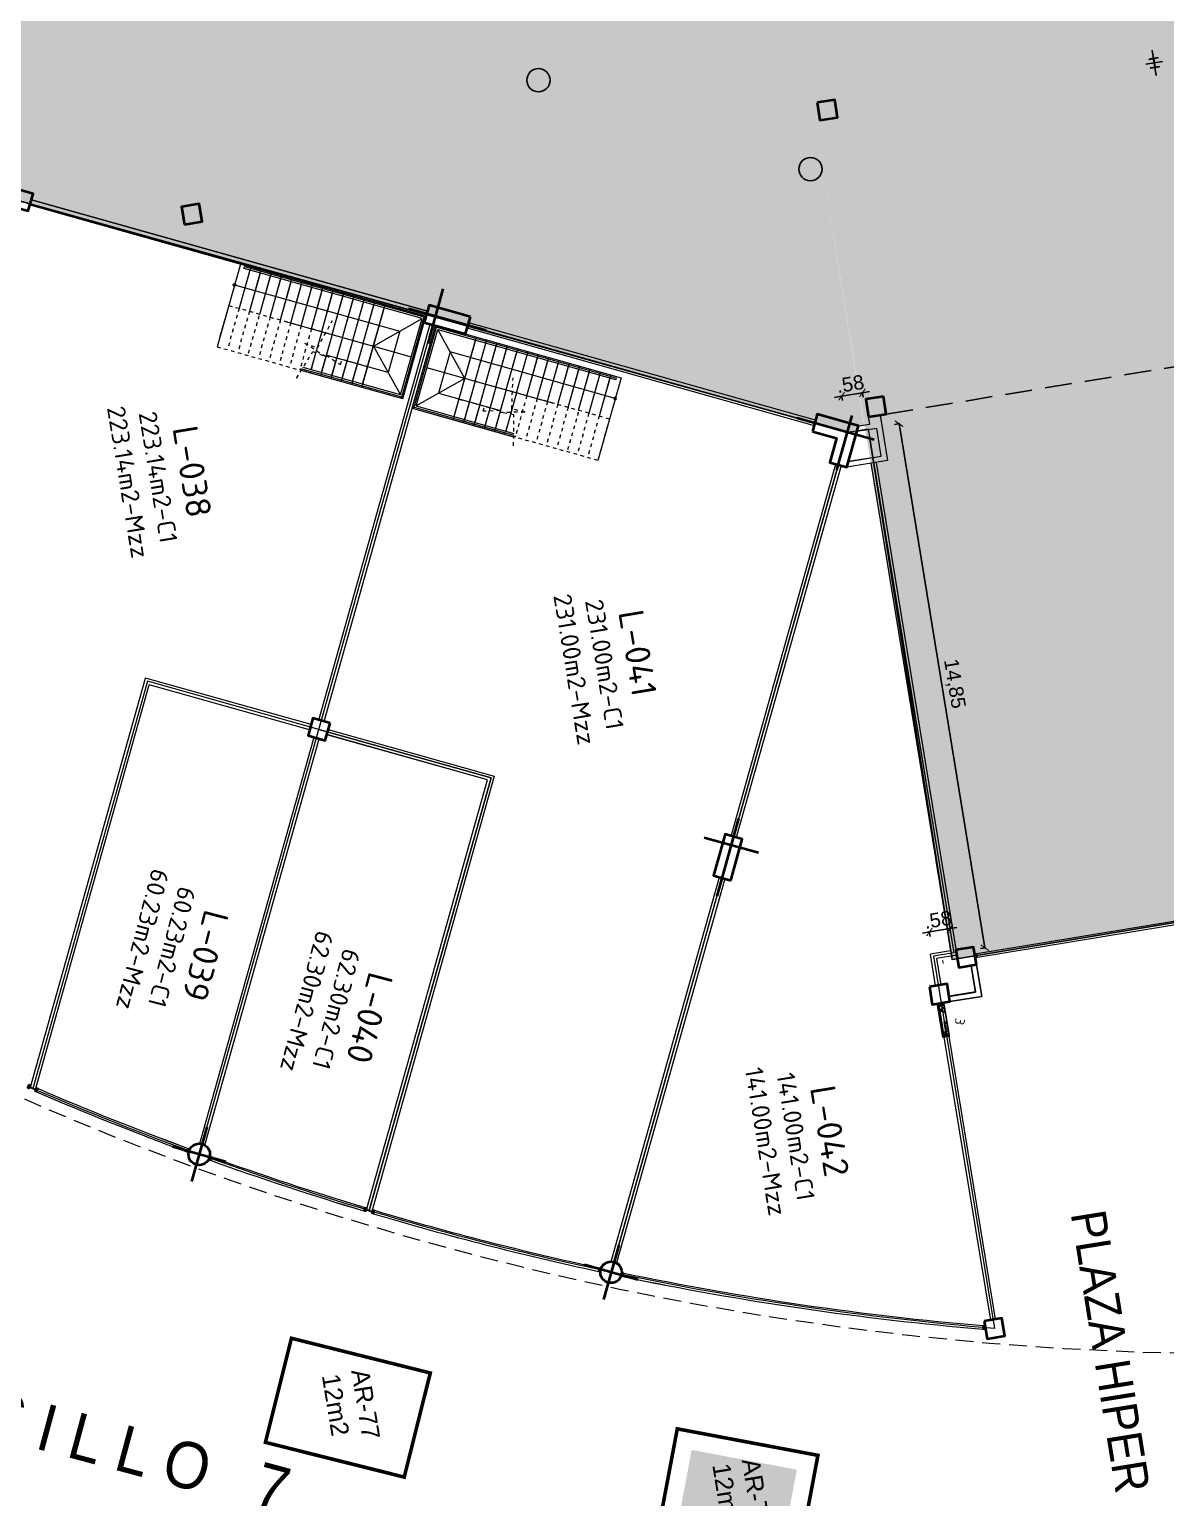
# Model space of a CAD drawing. Header units: metres. Extents: x 2 to 659295185, y -28 to 1124222152.
# Drawn here: x 655445.74 to 655477.5, y 1126640.2 to 1126681.24 of the extents above; entities that cross this region are included whole.
import ezdxf
from ezdxf.enums import TextEntityAlignment as Align

# ---------------------------------------------------------------- set-up
doc = ezdxf.new("R2010")
doc.units = ezdxf.units.M
doc.header["$MEASUREMENT"] = 0
for name, pattern in [('CCSM_C1_CUERPO CK$0$HIDDEN', [0.375, 0.25, -0.125]), ('CCSM_C1_CUERPO HP$0$CONTINUA', [0]), ('CONTINUA', [0]), ('DASHDOT', [1, 0.5, -0.25, 0, -0.25]), ('DASHED', [0.75, 0.5, -0.25]), ('HIDDEN', [0.375, 0.25, -0.125])]:
    doc.linetypes.add(name, pattern=pattern)
doc.layers.get('0').update_dxf_attribs({"linetype": 'CONTINUOUS'})
for name, color, linetype in [('A-PARED', 2, 'CONTINUA'), ('A-PROYECCIONES', 5, 'DASHED'), ('CCSM_C1_CUERPO HP$0$A-EQUIPOS', 8, 'CONTINUOUS'), ('CCSM_C1_CUERPO HP$0$A-FRENTE DE LOCAL', 4, 'CONTINUOUS'), ('CCSM_C1_CUERPO HP$0$A-LOCAL ID', 7, 'CONTINUOUS'), ('CCSM_C1_CUERPO HP$0$A-MARCOS LOCALES', 4, 'CONTINUOUS'), ('CCSM_C1_CUERPO HP$0$A-PARED', 2, 'CCSM_C1_CUERPO HP$0$CONTINUA'), ('CCSM_C1_CUERPO HP$0$ID_AREA EXACTA', 7, 'CONTINUOUS'), ('CCSM_C1_CUERPO HP$0$ID_Nº LOCAL', 7, 'CONTINUOUS'), ('CCSM_C1_CUERPO HP$0$ID_RUBRO', 7, 'CONTINUOUS'), ('CCSM_C1_CUERPO HP$0$ID_USO', 7, 'CONTINUOUS'), ('CCSM_XREF KIOSKOSE$0$Kiosco General', 154, 'CONTINUOUS'), ('CONTRATO NUEVO 15M 0.65M OCT', 50, 'CONTINUOUS'), ('MESAS DE FERIA', 7, 'CONTINUOUS')]:
    doc.layers.add(name, color=color, linetype=linetype)
for name, color, linetype, lineweight in [('CCSM_C1_CUERPO A$0$A-FRENTE DE LOCAL', 130, 'CONTINUOUS', 0), ('CCSM_C1_CUERPO A$0$A-PARED', 2, 'CONTINUOUS', 0), ('CCSM_C1_CUERPO A$0$SG-MarcoVentanas', 251, 'CONTINUOUS', 9), ('CCSM_C1_CUERPO A$0$SG-ParedesExternas', 7, 'CONTINUOUS', 20), ('CCSM_C1_CUERPO HP$0$ENUMERACIÓN DE CAJETIN DE EXTINSIÓN', 8, 'CONTINUOUS', 0), ('CCSM_XREF ESTRUCTURA15$0$E-CA-COLUMNA', 2, 'CONTINUOUS', 35), ('CCSM_XREF ESTRUCTURA15$0$E-CH-COLUMNA', 2, 'CONTINUOUS', 35), ('LOCALES ASIGNADOS', 41, 'DASHDOT', 0), ('NOMBRES LOCATARIOS', 7, 'CONTINUA', 0), ('XREF ESCALERAS', 252, 'CONTINUOUS', 0)]:
    doc.layers.add(name, color=color, linetype=linetype, lineweight=lineweight)
doc.layers.add('CCSM_C1_CUERPO HP$0$A-AREAS COMERCIALES', color=151, linetype='CONTINUOUS', plot=False)
doc.styles.add('ARIAL', font='txt')
doc.styles.add('CCSM_C1_CUERPO HP$0$ROMANS', font='romans__.ttf')
doc.styles.add('CCSM_C1_CUERPO HP$0$sigo', font='arial.ttf', dxfattribs={"width": 0.9})
doc.styles.add('CCSM_XREF KIOSKOSE$0$Standard', font='txt')
doc.styles.get("Standard").update_dxf_attribs({"font": 'tahoma.ttf'})
doc.dimstyles.new('ISO-25', dxfattribs={"dimtxt": 2.5, "dimasz": 2.5, "dimexe": 1.25, "dimexo": 0.625, "dimtad": 1, "dimtxsty": 'Standard', "dimcen": 2.5, "dimadec": 0, "dimazin": 0, "dimtfac": 1, "dimtmove": 0, "dimatfit": 3, "dimfxl": 1, "dimarcsym": 0})

# ---------------------------------------------------------------- blocks, each defined once
blk = doc.blocks.new('CCSM_C1_CUERPO HP$0$IDENT LOCAL')
at = {"layer": 'CCSM_C1_CUERPO HP$0$ID_AREA EXACTA', "style": 'CCSM_C1_CUERPO HP$0$ROMANS'}
blk.add_attdef('AREA-EXACTA', text='', height=0.5, dxfattribs=at).set_placement((0, 1.245), align=Align.BOTTOM_CENTER)
at = {"layer": 'CCSM_C1_CUERPO HP$0$ID_Nº LOCAL', "style": 'CCSM_C1_CUERPO HP$0$ROMANS'}
blk.add_attdef('NºLOCAL', text='', height=0.7, dxfattribs=at).set_placement((0, 2.05), align=Align.BOTTOM_CENTER)
at = {"layer": 'CCSM_C1_CUERPO HP$0$ID_RUBRO', "style": 'CCSM_C1_CUERPO HP$0$ROMANS'}
blk.add_attdef('RUBRO', text='', height=0.35, dxfattribs=at).set_placement((0, 0.395), align=Align.BOTTOM_CENTER)
at = {"layer": 'CCSM_C1_CUERPO HP$0$ID_USO', "style": 'CCSM_C1_CUERPO HP$0$ROMANS'}
blk.add_attdef('USO', text='', height=0.35, dxfattribs=at).set_placement((0, -0.455), align=Align.BOTTOM_CENTER)
blk = doc.blocks.new('CCSM_C1_CUERPO HP$0$MARCO LOCAL-COLUMNA')
at = {"layer": 'CCSM_C1_CUERPO HP$0$A-MARCOS LOCALES'}
for points in [[(655585.123, 1126575.588), (655585.173, 1126575.588), (655585.173, 1126575.488), (655585.123, 1126575.488)], [(655585.128, 1126575.583), (655585.168, 1126575.583), (655585.168, 1126575.493), (655585.128, 1126575.493)]]:
    blk.add_lwpolyline(points, close=True, dxfattribs=at)
blk = doc.blocks.new('CCSM_C1_CUERPO HP$0$MARCO LOCAL-PARED')
for points in [[(655585.328, 1126575.539), (655585.378, 1126575.539), (655585.378, 1126575.439), (655585.328, 1126575.439)], [(655585.333, 1126575.534), (655585.373, 1126575.534), (655585.373, 1126575.444), (655585.333, 1126575.444)], [(655585.393, 1126575.539), (655585.393, 1126575.534), (655585.383, 1126575.534), (655585.383, 1126575.489), (655585.553, 1126575.489), (655585.553, 1126575.534), (655585.543, 1126575.534), (655585.543, 1126575.539), (655585.558, 1126575.539), (655585.558, 1126575.484), (655585.378, 1126575.484), (655585.378, 1126575.539)], [(655585.608, 1126575.539), (655585.558, 1126575.539), (655585.558, 1126575.439), (655585.608, 1126575.439)], [(655585.603, 1126575.534), (655585.563, 1126575.534), (655585.563, 1126575.444), (655585.603, 1126575.444)]]:
    blk.add_lwpolyline(points, close=True)
blk = doc.blocks.new('CCSM_C1_CUERPO HP$0$CAJA DE MANGUERA')
for points in [[(0.444, 0.073), (0.473, -0.106), (0.44, -0.111), (0.417, 0.034), (-0.406, -0.1), (-0.382, -0.246), (-0.415, -0.251), (-0.444, -0.073)], [(0.417, 0.034), (0.44, -0.111), (-0.382, -0.246), (-0.406, -0.1)], [(0.299, 0.008), (0.393, -0.108), (0.246, -0.132)], [(-0.378, -0.123), (-0.288, -0.201), (-0.303, -0.111), (-0.363, -0.214)]]:
    blk.add_lwpolyline(points, close=True)
for points in [[(-0.295, -0.156), (-0.019, -0.111), (-0.012, -0.152)], [(-0.248, -0.149), (-0.241, -0.193)], [(-0.196, -0.14), (-0.189, -0.185)], [(-0.151, -0.133), (-0.144, -0.177)], [(-0.107, -0.125), (-0.1, -0.17)], [(-0.062, -0.118), (-0.055, -0.163)]]:
    blk.add_lwpolyline(points)
blk = doc.blocks.new('CCSM_XREF ESTRUCTURA15$0$CCSM_COLUMNA REC')
at = {"layer": 'CCSM_XREF ESTRUCTURA15$0$E-CA-COLUMNA'}
blk.add_lwpolyline([(-0.25, -0.25), (0.25, -0.25), (0.25, 0.25), (-0.25, 0.25)], close=True, dxfattribs=at)
blk = doc.blocks.new('CCSM_XREF ESTRUCTURA15$0$CCSM_COLUM REDONDA')
at = {"color": 5}
for p, q in [((0, 0.774), (0, -0.774)), ((-0.789, 0), (0.789, 0))]:
    blk.add_line(p, q, dxfattribs=at)
blk.add_circle((0, 0), 0.3)
blk = doc.blocks.new('CCSM_C1_CUERPO A$0$MARCO LOCAL-COLUMNA')
for points in [[(655585.123, 1126575.588), (655585.173, 1126575.588), (655585.173, 1126575.488), (655585.123, 1126575.488)], [(655585.128, 1126575.583), (655585.168, 1126575.583), (655585.168, 1126575.493), (655585.128, 1126575.493)]]:
    blk.add_lwpolyline(points, close=True)
blk = doc.blocks.new('CCSM_XREF ESTRUCTURA15$0$COLUM L 120x120')
at = {"color": 5}
for p, q in [((0, 1.095), (0, -0.482)), ((1.474, 0), (-0.774, 0))]:
    blk.add_line(p, q, dxfattribs=at)
blk.add_lwpolyline([(0.95, 0.25), (0.25, 0.25), (0.25, 0.95), (-0.25, 0.95), (-0.25, -0.25), (0.95, -0.25)], close=True)
blk = doc.blocks.new('CCSM_XREF ESTRUCTURA15$0$COL REC 120X50')
at = {"color": 5}
for p, q in [((0, -0.789), (0, 0.789)), ((-1.474, 0), (0.774, 0))]:
    blk.add_line(p, q, dxfattribs=at)
blk.add_lwpolyline([(-0.95, -0.25), (0.25, -0.25), (0.25, 0.25), (-0.95, 0.25)], close=True)
blk = doc.blocks.new('stairs3')
for p, q in [((655563.519, 1126395.991), (655562.335, 1126395.797)), ((655563.519, 1126395.991), (655562.335, 1126395.797)), ((655563.103, 1126391.667), (655565.383, 1126392.04))]:
    blk.add_line(p, q)
at = {"layer": 'XREF ESCALERAS', "linetype": 'HIDDEN', "ltscale": 0.02}
for p, q in [((655563.519, 1126395.991), (655562.335, 1126395.797)), ((655562.335, 1126395.797), (655562.73, 1126393.384)), ((655563.568, 1126395.695), (655562.383, 1126395.501)), ((655563.616, 1126395.399), (655562.432, 1126395.205)), ((655563.616, 1126395.103), (655562.432, 1126394.909)), ((655563.713, 1126394.807), (655562.529, 1126394.613)), ((655563.762, 1126394.511), (655562.577, 1126394.317)), ((655563.81, 1126394.215), (655562.626, 1126394.02)), ((655563.859, 1126393.919), (655562.674, 1126393.724))]:
    blk.add_line(p, q, dxfattribs=at)
at = {"layer": 'XREF ESCALERAS'}
for p, q in [((655564.703, 1126396.185), (655563.519, 1126395.991)), ((655564.703, 1126396.185), (655563.519, 1126395.991)), ((655564.111, 1126396.088), (655564.887, 1126391.356)), ((655565.472, 1126390.94), (655564.637, 1126396.034)), ((655565.529, 1126390.899), (655564.686, 1126396.041)), ((655565.575, 1126390.866), (655564.703, 1126396.185)), ((655565.575, 1126390.866), (655564.703, 1126396.185)), ((655564.752, 1126395.889), (655563.568, 1126395.695)), ((655564.663, 1126395.874), (655563.568, 1126395.695)), ((655564.8, 1126395.593), (655563.616, 1126395.399)), ((655564.711, 1126395.578), (655563.616, 1126395.399)), ((655564.752, 1126395.889), (655564.712, 1126395.882)), ((655564.8, 1126395.593), (655564.761, 1126395.586)), ((655563.665, 1126395.103), (655564.849, 1126395.297)), ((655563.665, 1126395.103), (655564.76, 1126395.282)), ((655564.809, 1126395.29), (655564.849, 1126395.297)), ((655563.713, 1126394.807), (655564.897, 1126395.001)), ((655563.713, 1126394.807), (655564.808, 1126394.986)), ((655564.858, 1126394.994), (655564.897, 1126395.001)), ((655563.762, 1126394.511), (655564.946, 1126394.705)), ((655563.762, 1126394.511), (655564.857, 1126394.69)), ((655563.785, 1126394.367), (655564.198, 1126391.846)), ((655563.81, 1126394.215), (655564.994, 1126394.409)), ((655563.81, 1126394.215), (655564.906, 1126394.394)), ((655564.906, 1126394.698), (655564.946, 1126394.705)), ((655564.955, 1126394.402), (655564.994, 1126394.409)), ((655563.859, 1126393.919), (655565.043, 1126394.113)), ((655563.859, 1126393.919), (655564.954, 1126394.098)), ((655565.003, 1126394.106), (655565.043, 1126394.113)), ((655563.907, 1126393.622), (655565.091, 1126393.817)), ((655563.907, 1126393.622), (655565.003, 1126393.802)), ((655563.956, 1126393.326), (655565.14, 1126393.521)), ((655563.956, 1126393.326), (655565.051, 1126393.506)), ((655565.052, 1126393.81), (655565.091, 1126393.817)), ((655565.1, 1126393.514), (655565.14, 1126393.521)), ((655562.762, 1126393.435), (655562.723, 1126393.428)), ((655563.207, 1126390.478), (655562.73, 1126393.384)), ((655563.24, 1126390.524), (655562.772, 1126393.38)), ((655562.811, 1126393.139), (655562.772, 1126393.132)), ((655563.281, 1126390.581), (655562.823, 1126393.374)), ((655563.956, 1126393.326), (655562.86, 1126393.147)), ((655564.004, 1126393.03), (655565.188, 1126393.224)), ((655564.004, 1126393.03), (655565.1, 1126393.21)), ((655565.149, 1126393.218), (655565.188, 1126393.224)), ((655563.207, 1126390.478), (655562.787, 1126393.04)), ((655564.004, 1126393.03), (655562.82, 1126392.836)), ((655562.86, 1126392.843), (655562.82, 1126392.836)), ((655564.053, 1126392.734), (655562.869, 1126392.54)), ((655564.004, 1126393.03), (655562.909, 1126392.851)), ((655564.053, 1126392.734), (655562.957, 1126392.555)), ((655563.703, 1126391.159), (655563.412, 1126392.933)), ((655564.026, 1126392.897), (655564.198, 1126391.846)), ((655564.053, 1126392.734), (655565.237, 1126392.928)), ((655564.053, 1126392.734), (655565.148, 1126392.914)), ((655565.198, 1126392.922), (655565.237, 1126392.928)), ((655562.908, 1126392.547), (655562.869, 1126392.54)), ((655564.101, 1126392.438), (655562.917, 1126392.244)), ((655564.101, 1126392.438), (655563.006, 1126392.259)), ((655564.101, 1126392.438), (655565.286, 1126392.632)), ((655564.101, 1126392.438), (655565.197, 1126392.618)), ((655564.15, 1126392.142), (655565.334, 1126392.336)), ((655564.15, 1126392.142), (655565.245, 1126392.322)), ((655565.246, 1126392.626), (655565.286, 1126392.632)), ((655565.295, 1126392.33), (655565.334, 1126392.336)), ((655562.957, 1126392.251), (655562.917, 1126392.244)), ((655564.15, 1126392.142), (655562.966, 1126391.948)), ((655563.005, 1126391.955), (655562.966, 1126391.948)), ((655563.014, 1126391.652), (655565.383, 1126392.04)), ((655564.15, 1126392.142), (655563.054, 1126391.963)), ((655563.103, 1126391.667), (655565.294, 1126392.026)), ((655565.343, 1126392.034), (655565.383, 1126392.04)), ((655563.014, 1126391.652), (655563.054, 1126391.659)), ((655564.198, 1126391.846), (655563.282, 1126390.581)), ((655564.198, 1126391.846), (655565.471, 1126390.94)), ((655564.198, 1126391.846), (655564.376, 1126390.761)), ((655564.887, 1126391.356), (655563.703, 1126391.162)), ((655563.207, 1126390.478), (655565.575, 1126390.866)), ((655563.207, 1126390.478), (655565.575, 1126390.866)), ((655563.24, 1126390.524), (655565.529, 1126390.899)), ((655563.281, 1126390.581), (655565.472, 1126390.94)), ((655564.384, 1126390.711), (655564.391, 1126390.672)), ((655564.384, 1126390.711), (655564.391, 1126390.672)), ((655565.529, 1126390.899), (655565.575, 1126390.866)), ((655563.24, 1126390.524), (655563.207, 1126390.478))]:
    blk.add_line(p, q, dxfattribs=at)
at = {"layer": 'XREF ESCALERAS', "linetype": 'CCSM_C1_CUERPO CK$0$HIDDEN', "ltscale": 0.02}
for p, q in [((655563.519, 1126395.991), (655563.785, 1126394.367)), ((655563.519, 1126395.991), (655564.026, 1126392.897)), ((655563.907, 1126393.622), (655562.723, 1126393.428)), ((655562.787, 1126393.04), (655562.73, 1126393.384)), ((655563.956, 1126393.326), (655562.772, 1126393.132))]:
    blk.add_line(p, q, dxfattribs=at)
for points in [[(655562.479, 1126393.412), (655563.342, 1126393.318), (655563.365, 1126392.919), (655563.46, 1126393.624), (655563.491, 1126393.243), (655564.362, 1126393.185)], [(655563.606, 1126391.749), (655563.412, 1126392.933), (655563.342, 1126392.457), (655563.486, 1126392.485)]]:
    blk.add_lwpolyline(points, dxfattribs=at)
at = {"layer": 'XREF ESCALERAS'}
blk.add_circle((655564.111, 1126396.088), 0.0379, dxfattribs=at)
blk.add_arc((655564.662, 1126396.031), 0.0258, 22.8201, 174.2948, dxfattribs=at)
blk = doc.blocks.new('Columna')
at = {"layer": 'A-PARED', "color": 0, "linetype": 'DASHDOT', "ltscale": 1.5}
blk.add_line((492.48, -544.392), (492.48, -543.668), dxfattribs=at)
at = {"layer": 'A-PARED', "color": 0, "linetype": 'DASHDOT'}
blk.add_line((492.713, -544.03), (492.246, -544.03), dxfattribs=at)
at = {"layer": 'A-PARED', "color": 6, "ltscale": 0.01}
blk.add_lwpolyline([(492.605, -544.16), (492.355, -544.16), (492.355, -544.15), (492.475, -544.15), (492.475, -543.91), (492.355, -543.91), (492.355, -543.9), (492.605, -543.9), (492.605, -543.91), (492.485, -543.91), (492.485, -544.15), (492.605, -544.15)], close=True, dxfattribs=at)
blk = doc.blocks.new('CONTRATO NUEVO 15M 0.65M OCT')
at = {"layer": 'CONTRATO NUEVO 15M 0.65M OCT'}
h = blk.add_hatch(color=256, dxfattribs=at)
edge = h.paths.add_edge_path()
edge.add_arc((-496.906, 57.641), 0.325, 0, 360)
blk.add_circle((-496.906, 57.641), 0.325, dxfattribs=at)
blk = doc.blocks.new('_ArchTick')
at = {"color": 0, "linetype": 'ByBlock', "const_width": 0.15}
blk.add_lwpolyline([(-0.5, -0.5), (0.5, 0.5)], dxfattribs=at)
blk = doc.blocks.new('*D2169')
at = {"layer": 'MESAS DE FERIA', "color": 0, "lineweight": -2, "transparency": 16777216}
for p, q in [((655469.928, 1126670.199), (655470.072, 1126670.223)), ((655470.052, 1126670.219), (655472.454, 1126655.565)), ((655472.33, 1126655.545), (655472.474, 1126655.568))]:
    blk.add_line(p, q, dxfattribs=at)
at = {"layer": 'MESAS DE FERIA', "color": 0, "lineweight": -2, "transparency": 16777216, "xscale": 0.2, "yscale": 0.2, "zscale": 0.2}
for p, rotation in [((655470.052, 1126670.219), 99.30859275615718), ((655472.454, 1126655.565), 279.3085927561572)]:
    blk.add_blockref('_ArchTick', p, dxfattribs=dict(at, rotation=rotation))
at = {"layer": 'MESAS DE FERIA', "color": 0, "transparency": 16777216, "insert": (655471.582, 1126662.946), "char_height": 0.4, "attachment_point": 5, "rotation": 279.3086, "style": 'ARIAL'}
blk.add_mtext('14,85', dxfattribs=at)
blk = doc.blocks.new('*D2170')
at = {"layer": 'MESAS DE FERIA', "color": 0, "lineweight": -2, "transparency": 16777216}
for p, q in [((655470.903, 1126656.009), (655470.705, 1126655.976)), ((655470.923, 1126655.885), (655470.899, 1126656.029)), ((655471.473, 1126656.102), (655470.903, 1126656.009)), ((655471.493, 1126655.979), (655471.47, 1126656.122)), ((655471.473, 1126656.102), (655471.67, 1126656.135))]:
    blk.add_line(p, q, dxfattribs=at)
at = {"layer": 'MESAS DE FERIA', "color": 0, "lineweight": -2, "transparency": 16777216, "xscale": 0.2, "yscale": 0.2, "zscale": 0.2}
for p, rotation in [((655471.473, 1126656.102), 189.3085927627395), ((655470.903, 1126656.009), 9.308592762739478)]:
    blk.add_blockref('_ArchTick', p, dxfattribs=dict(at, rotation=rotation))
at = {"layer": 'MESAS DE FERIA', "color": 0, "transparency": 16777216, "insert": (655471.139, 1126656.352), "char_height": 0.4, "attachment_point": 5, "rotation": 9.3086, "style": 'ARIAL'}
blk.add_mtext('.58', dxfattribs=at)
blk = doc.blocks.new('*D2171')
at = {"layer": 'MESAS DE FERIA', "color": 0, "lineweight": -2, "transparency": 16777216}
for p, q in [((655468.448, 1126670.987), (655468.25, 1126670.954)), ((655468.468, 1126670.863), (655468.444, 1126671.007)), ((655469.028, 1126671.082), (655468.448, 1126670.987)), ((655469.048, 1126670.959), (655469.024, 1126671.102)), ((655469.028, 1126671.082), (655469.225, 1126671.114))]:
    blk.add_line(p, q, dxfattribs=at)
at = {"layer": 'MESAS DE FERIA', "color": 0, "lineweight": -2, "transparency": 16777216, "xscale": 0.2, "yscale": 0.2, "zscale": 0.2}
for p, rotation in [((655468.448, 1126670.987), 9.308592762739478), ((655469.028, 1126671.082), 189.3085927627395)]:
    blk.add_blockref('_ArchTick', p, dxfattribs=dict(at, rotation=rotation))
at = {"layer": 'MESAS DE FERIA', "color": 0, "transparency": 16777216, "insert": (655468.689, 1126671.33), "char_height": 0.4, "attachment_point": 5, "rotation": 9.3086, "style": 'ARIAL'}
blk.add_mtext('.58', dxfattribs=at)

msp = doc.modelspace()

# ---------------------------------------------------------------- hatches: boundary and pattern name
at = {"layer": 'LOCALES ASIGNADOS'}
for points in [[(655552.0475, 1126766.2036), (655481.9173, 1126797.9895), (655477.5131, 1126790.9099), (655473.5315, 1126784.2823), (655468.8767, 1126776.1437), (655463.5388, 1126766.3475), (655461.3917, 1126762.2727), (655460.3726, 1126760.2599), (655457.5102, 1126754.5906), (655453.7975, 1126746.8941), (655450.9417, 1126740.6836), (655446.1355, 1126729.7442), (655441.9098, 1126719.3699), (655440.9385, 1126716.7924), (655462.8638, 1126708.3455), (655463.9885, 1126701.2842), (655471.536, 1126655.2372), (655553.5835, 1126668.8883), (655553.0078, 1126672.4046), (655567.0451, 1126674.7032)], [(655440.9383, 1126716.7924), (655462.8637, 1126708.3455), (655469.0773, 1126670.1819), (655468.9206, 1126670.1562), (655468.8529, 1126669.9155), (655428.6842, 1126681.1389), (655430.5821, 1126687.3471), (655431.5351, 1126690.3594), (655433.6574, 1126696.8267), (655434.8321, 1126700.2751), (655436.4936, 1126705.0077), (655438.504, 1126710.5268), (655440.0586, 1126714.6521), (655440.89, 1126716.811)], [(655467.1968, 1126640.9771), (655464.2567, 1126641.5311), (655463.8878, 1126639.5736), (655466.828, 1126639.0196)]]:
    msp.add_hatch(color=256, dxfattribs=at).paths.add_polyline_path(points)

# ---------------------------------------------------------------- linework, layer by layer
for p, q in [((655471.2892, 1126655.1967), (655471.2622, 1126655.1923)), ((655471.2892, 1126655.1967), (655471.2622, 1126655.1923)), ((655471.2988, 1126655.1429), (655471.2734, 1126655.1388)), ((655471.2988, 1126655.1429), (655471.2734, 1126655.1388))]:
    msp.add_line(p, q)
msp.add_lwpolyline([(655471.6126, 1126655.25), (655553.5834, 1126668.8883), (655553.0076, 1126672.4046), (655567.045, 1126674.7031), (655552.0473, 1126766.2035), (655481.9172, 1126797.9895), (655477.5129, 1126790.9098), (655473.5313, 1126784.2823), (655468.8766, 1126776.1437), (655463.5386, 1126766.3474), (655461.3916, 1126762.2726), (655460.3725, 1126760.2599), (655457.5101, 1126754.5906), (655453.7973, 1126746.8941), (655450.9415, 1126740.6836), (655446.1353, 1126729.7441), (655441.9096, 1126719.3698), (655434.3244, 1126698.7954), (655428.6842, 1126681.1389), (655469.2363, 1126669.8084), (655471.5359, 1126655.2372), (655471.6126, 1126655.2498)])
at = {"layer": 'A-PARED', "lineweight": 5}
msp.add_line((655471.083, 1126658.0003), (655471.5197, 1126655.3359), dxfattribs=at)
at = {"layer": 'A-PROYECCIONES', "ltscale": 1.5}
msp.add_line((655469.6948, 1126670.4881), (655487.1371, 1126673.3471), dxfattribs=at)
at = {"layer": 'CCSM_C1_CUERPO A$0$A-FRENTE DE LOCAL', "lineweight": 5}
for p, q in [((655489.3406, 1126658.2036), (655472.1697, 1126655.3891)), ((655489.3568, 1126658.1049), (655472.1858, 1126655.2904))]:
    msp.add_line(p, q, dxfattribs=at)
at = {"layer": 'CCSM_C1_CUERPO A$0$A-PARED', "lineweight": 5}
for p, q in [((655469.2378, 1126669.2583), (655468.6404, 1126669.1604)), ((655471.2662, 1126656.8827), (655471.4954, 1126655.4839)), ((655471.2662, 1126656.8827), (655471.4954, 1126655.4839)), ((655471.4954, 1126655.4839), (655470.928, 1126655.3909)), ((655471.6677, 1126655.3601), (655471.5197, 1126655.3359))]:
    msp.add_line(p, q, dxfattribs=at)
for points in [[(655450.3801, 1126675.1907), (655450.3801, 1126675.1907), (655445.8012, 1126676.4789), (655445.7605, 1126676.3345), (655456.8303, 1126673.2201)], [(655456.8708, 1126673.3645), (655450.3801, 1126675.1907), (655450.3801, 1126675.1907)], [(655457.9855, 1126672.8951), (655467.6774, 1126670.1683), (655467.718, 1126670.3127), (655458.0259, 1126673.0396)], [(655468.5955, 1126669.001), (655468.6404, 1126669.1604), (655469.557, 1126669.3106), (655469.4297, 1126670.0876), (655468.8768, 1126669.997), (655468.9205, 1126670.1562), (655468.9205, 1126670.1562), (655469.2341, 1126670.2076), (655469.2014, 1126670.4072), (655469.5208, 1126670.4596), (655469.7293, 1126669.1869), (655468.5955, 1126669.001)], [(655469.2619, 1126669.1103), (655471.2394, 1126657.0459)], [(655469.41, 1126669.1345), (655471.6677, 1126655.3601), (655471.1003, 1126655.2671)]]:
    msp.add_lwpolyline(points, dxfattribs=at)
for points in [[(655472.0697, 1126655.0716), (655472.2177, 1126655.0958), (655472.3633, 1126654.2077), (655471.4751, 1126654.0621), (655471.4509, 1126654.2101), (655472.191, 1126654.3315), (655472.0697, 1126655.0716)], [(655472.0697, 1126655.0713), (655472.2178, 1126655.0956), (655472.3634, 1126654.2075), (655471.4752, 1126654.0619), (655471.4509, 1126654.2099), (655472.191, 1126654.3312), (655472.0697, 1126655.0714)]]:
    msp.add_lwpolyline(points, close=True, dxfattribs=at)
at = {"layer": 'CCSM_C1_CUERPO A$0$SG-MarcoVentanas', "lineweight": 5, "ltscale": 0.5}
for points in [[(655472.1855, 1126655.293), (655472.1693, 1126655.3917), (655472.2186, 1126655.3997), (655472.2348, 1126655.3011)], [(655472.1855, 1126655.293), (655472.1693, 1126655.3917), (655472.2186, 1126655.3997), (655472.2348, 1126655.3011)], [(655472.1937, 1126655.3045), (655472.1808, 1126655.3834), (655472.2104, 1126655.3883), (655472.2233, 1126655.3093)], [(655472.1937, 1126655.3045), (655472.1808, 1126655.3834), (655472.2104, 1126655.3883), (655472.2233, 1126655.3093)]]:
    msp.add_lwpolyline(points, close=True, dxfattribs=at)
at = {"layer": 'CCSM_C1_CUERPO A$0$SG-ParedesExternas', "lineweight": 5}
for points in [[(655472.0697, 1126655.0716), (655472.191, 1126654.3315), (655471.4509, 1126654.2101), (655471.4751, 1126654.0621), (655472.3633, 1126654.2077), (655472.2177, 1126655.0959)], [(655472.0697, 1126655.0714), (655472.191, 1126654.3312), (655471.4509, 1126654.2099), (655471.4752, 1126654.0619), (655472.3633, 1126654.2075), (655472.2177, 1126655.0957)]]:
    msp.add_lwpolyline(points, dxfattribs=at)
at = {"layer": 'CCSM_C1_CUERPO HP$0$A-AREAS COMERCIALES', "lineweight": 5}
msp.add_line((655450.6069, 1126650.1758), (655457.0914, 1126673.2237), dxfattribs=at)
for points in [[(655468.5101, 1126669.6206), (655468.5101, 1126669.6206), (655465.4809, 1126658.8559), (655465.4093, 1126658.6005), (655462.0043, 1126646.497, -0.0203889), (655455.2388, 1126648.2217), (655458.6478, 1126660.3211), (655453.8391, 1126661.6648), (655457.0917, 1126673.2247), (655468.6122, 1126669.9835), (655468.5101, 1126669.6206)], [(655450.4919, 1126649.7927), (655453.8391, 1126661.6648), (655449.0473, 1126663.0205), (655445.845, 1126651.6378, 0.0146051), (655450.4919, 1126649.7927)], [(655450.4919, 1126649.7927), (655453.8391, 1126661.6648), (655458.6478, 1126660.3211), (655455.2388, 1126648.2218, -0.0146043), (655450.4919, 1126649.7927)]]:
    msp.add_lwpolyline(points, format="xyb", close=True, dxfattribs=at)
msp.add_lwpolyline([(655471.0141, 1126655.3292), (655472.7193, 1126644.926), (655472.7193, 1126644.926, -0.0316426), (655462.0043, 1126646.497), (655468.6122, 1126669.9832), (655469.1922, 1126670.0786), (655471.5843, 1126655.4227), (655471.0141, 1126655.3292)], format="xyb", dxfattribs=at)
at = {"layer": 'CCSM_C1_CUERPO HP$0$A-FRENTE DE LOCAL', "lineweight": 5}
for centre, radius, start, end in [((655479.7441, 1126730.2492), 85.6591, 246.761743, 249.785637), ((655479.744, 1126730.249), 85.6591, 246.761885, 249.785778), ((655479.7444, 1126730.2499), 85.5599, 246.761862, 249.785508), ((655479.7443, 1126730.2497), 85.5599, 246.762004, 249.785649), ((655479.7693, 1126730.2908), 85.7069, 250.247599, 253.267744), ((655479.7691, 1126730.2906), 85.7069, 250.247741, 253.267886), ((655479.7664, 1126730.2826), 85.5982, 250.247641, 253.267855), ((655479.7663, 1126730.2824), 85.5982, 250.247783, 253.267996), ((655479.8467, 1126730.5993), 86.0246, 253.463999, 257.789264), ((655479.8466, 1126730.5991), 86.0246, 253.464141, 257.789406), ((655479.8506, 1126730.6155), 85.9412, 253.464663, 257.78839), ((655479.8505, 1126730.6153), 85.9412, 253.464805, 257.788532), ((655479.641, 1126729.5977), 85.0015, 258.253792, 265.109943), ((655479.6409, 1126729.5975), 85.0015, 258.253934, 265.110085), ((655479.6411, 1126729.5978), 84.9015, 258.253739, 265.110049), ((655479.6409, 1126729.5976), 84.9015, 258.253881, 265.11019)]:
    msp.add_arc(centre, radius, start, end, dxfattribs=at)
at = {"layer": 'CCSM_C1_CUERPO HP$0$A-PARED', "lineweight": 5}
for p, q in [((655453.8372, 1126661.9339), (655456.9518, 1126673.0041)), ((655453.9816, 1126661.8933), (655457.0962, 1126672.9635)), ((655445.7754, 1126651.6675), (655448.9935, 1126663.1057)), ((655445.9143, 1126651.6076), (655449.0972, 1126662.9207)), ((655453.619, 1126661.8044), (655448.9935, 1126663.1057)), ((655453.5784, 1126661.66), (655449.0972, 1126662.9207)), ((655450.5055, 1126650.0924), (655453.7018, 1126661.4529)), ((655450.5056, 1126650.0921), (655453.7018, 1126661.4526)), ((655450.6489, 1126650.0483), (655453.8462, 1126661.4123)), ((655450.649, 1126650.048), (655453.8462, 1126661.412)), ((655445.9143, 1126651.6076), (655445.7754, 1126651.6675))]:
    msp.add_line(p, q, dxfattribs=at)
at = {"layer": 'CCSM_C1_CUERPO HP$0$A-PARED', "lineweight": 5, "ltscale": 0.5}
for p, q in [((655465.3601, 1126658.6919), (655468.2872, 1126669.0878)), ((655462.0108, 1126646.797), (655465.0348, 1126657.5371)), ((655462.0108, 1126646.7967), (655465.0348, 1126657.5368)), ((655471.0736, 1126654.503), (655470.928, 1126655.3911)), ((655471.0736, 1126654.5027), (655470.928, 1126655.3909)), ((655471.1003, 1126655.2673), (655471.2216, 1126654.5272)), ((655471.1003, 1126655.2671), (655471.2216, 1126654.527)), ((655471.2216, 1126654.5272), (655471.0736, 1126654.503)), ((655471.2216, 1126654.527), (655471.0736, 1126654.5027)), ((655462.1552, 1126646.7563), (655462.0108, 1126646.797)), ((655462.1552, 1126646.7561), (655462.0108, 1126646.7967))]:
    msp.add_line(p, q, dxfattribs=at)
for points in [[(655456.8303, 1126673.2201), (655445.7605, 1126676.3345)], [(655445.8012, 1126676.4789), (655456.8708, 1126673.3645)], [(655467.718, 1126670.3127), (655458.0259, 1126673.0396)], [(655457.9855, 1126672.8951), (655467.6774, 1126670.1683)]]:
    msp.add_lwpolyline(points, dxfattribs=at)
at = {"layer": 'CCSM_C1_CUERPO HP$0$A-PARED', "lineweight": 5}
for points in [[(655468.4315, 1126669.0472), (655465.5045, 1126658.6515)], [(655454.1003, 1126661.6692), (655458.738, 1126660.3644), (655455.3153, 1126648.199), (655455.1716, 1126648.2419), (655458.553, 1126660.2606), (655454.0597, 1126661.5248)], [(655454.1003, 1126661.669), (655458.738, 1126660.3641), (655455.3153, 1126648.1987), (655455.1716, 1126648.2416), (655458.553, 1126660.2604), (655454.0597, 1126661.5246)], [(655465.1792, 1126657.4966), (655462.1552, 1126646.7563)], [(655465.1793, 1126657.4964), (655462.1552, 1126646.7561)]]:
    msp.add_lwpolyline(points, dxfattribs=at)
at = {"layer": 'CCSM_C1_CUERPO HP$0$A-PARED', "lineweight": 5, "ltscale": 0.5}
for points in [[(655471.4561, 1126653.0962), (655471.3081, 1126653.072), (655472.6048, 1126645.1606), (655472.7529, 1126645.1849)], [(655471.4562, 1126653.096), (655471.3081, 1126653.0718), (655472.6049, 1126645.1604), (655472.7529, 1126645.1846)]]:
    msp.add_lwpolyline(points, close=True, dxfattribs=at)
at = {"layer": 'CCSM_XREF KIOSKOSE$0$Kiosco General', "linetype": 'DASHED', "lineweight": 5}
msp.add_lwpolyline([(655496.1789, 1126628.1872), (655423.5309, 1126644.4643), (655428.174, 1126661.5543, 0.1995652), (655491.4887, 1126645.0389)], format="xyb", close=True, dxfattribs=at)
at = {"layer": 'CCSM_XREF KIOSKOSE$0$Kiosco General', "linetype": 'DASHED', "lineweight": 5, "const_width": 0.1}
for points in [[(655456.2224, 1126640.7703), (655456.9508, 1126643.6805), (655453.0705, 1126644.6516), (655452.3421, 1126641.7414)], [(655467.23, 1126638.4309), (655467.7855, 1126641.3791), (655463.8547, 1126642.1198), (655463.2991, 1126639.1717)]]:
    msp.add_lwpolyline(points, close=True, dxfattribs=at)

# ---------------------------------------------------------------- block references
at = {"rotation": 279.2658893508656}
for p in [(655483.0944, 1126180.1163), (655490.6988, 1126177.6317)]:
    msp.add_blockref('CONTRATO NUEVO 15M 0.65M OCT', p, dxfattribs=at)
at = {"layer": 'A-PARED', "color": 5, "lineweight": 5, "ltscale": 0.01, "rotation": 189.308592857049}
msp.add_blockref('Columna', (656051.1773, 1126223.0977), dxfattribs=at)
at = {"layer": 'CCSM_C1_CUERPO A$0$A-FRENTE DE LOCAL', "lineweight": 5, "rotation": 9.310041257346803}
msp.add_blockref('CCSM_C1_CUERPO A$0$MARCO LOCAL-COLUMNA', (190776.5788, -91138.689), dxfattribs=at)
msp.add_blockref('CCSM_C1_CUERPO A$0$MARCO LOCAL-COLUMNA', (190776.5788, -91138.689), dxfattribs=at)
at = {"layer": 'CCSM_C1_CUERPO HP$0$A-EQUIPOS', "lineweight": 5, "ltscale": 0.5}
for p, rotation in [((655471.2044, 1126653.5111), 89.96681709153987), ((655471.2045, 1126653.5108), 89.96695871126602)]:
    msp.add_blockref('CCSM_C1_CUERPO HP$0$CAJA DE MANGUERA', p, dxfattribs=dict(at, rotation=rotation))
at = {"layer": 'CCSM_C1_CUERPO HP$0$A-LOCAL ID', "lineweight": 5}
ref = msp.add_blockref('CCSM_C1_CUERPO HP$0$IDENT LOCAL', (655447.7212, 1126668.4564), dxfattribs=dict(at, rotation=279.3085927561572))
ref.add_attrib('NºLOCAL', 'L-038', dxfattribs={"layer": 'CCSM_C1_CUERPO HP$0$ID_Nº LOCAL', "height": 0.7, "rotation": 279.30859, "style": 'CCSM_C1_CUERPO HP$0$ROMANS'}).set_placement((655449.7442, 1126668.788), align=Align.BOTTOM_CENTER)
ref.add_attrib('RUBRO', '223.14m2-Mzz', dxfattribs={"layer": 'CCSM_C1_CUERPO HP$0$ID_RUBRO', "height": 0.5, "rotation": 279.30859, "style": 'CCSM_C1_CUERPO HP$0$ROMANS'}).set_placement((655448.1113, 1126668.5203), align=Align.BOTTOM_CENTER)
ref.add_attrib('AREA-EXACTA', '223.14m2-C1', dxfattribs={"layer": 'CCSM_C1_CUERPO HP$0$ID_AREA EXACTA', "height": 0.5, "rotation": 279.30859, "style": 'CCSM_C1_CUERPO HP$0$ROMANS'}).set_placement((655448.9501, 1126668.6578), align=Align.BOTTOM_CENTER)
ref = msp.add_blockref('CCSM_C1_CUERPO HP$0$IDENT LOCAL', (655460.1694, 1126663.3848), dxfattribs=dict(at, rotation=279.3085927561572))
ref.add_attrib('NºLOCAL', 'L-041', dxfattribs={"layer": 'CCSM_C1_CUERPO HP$0$ID_Nº LOCAL', "height": 0.7, "rotation": 279.30859, "style": 'CCSM_C1_CUERPO HP$0$ROMANS'}).set_placement((655462.1924, 1126663.7164), align=Align.BOTTOM_CENTER)
ref.add_attrib('RUBRO', ' 231.00m2-Mzz', dxfattribs={"layer": 'CCSM_C1_CUERPO HP$0$ID_RUBRO', "height": 0.5, "rotation": 279.30859, "style": 'CCSM_C1_CUERPO HP$0$ROMANS'}).set_placement((655460.5595, 1126663.4487), align=Align.BOTTOM_CENTER)
ref.add_attrib('AREA-EXACTA', ' 231.00m2-C1', dxfattribs={"layer": 'CCSM_C1_CUERPO HP$0$ID_AREA EXACTA', "height": 0.5, "rotation": 279.30859, "style": 'CCSM_C1_CUERPO HP$0$ROMANS'}).set_placement((655461.3983, 1126663.5862), align=Align.BOTTOM_CENTER)
ref = msp.add_blockref('CCSM_C1_CUERPO HP$0$IDENT LOCAL', (655448.1406, 1126656.0028), dxfattribs=dict(at, rotation=255.3641336774132))
ref.add_attrib('NºLOCAL', 'L-039', dxfattribs={"layer": 'CCSM_C1_CUERPO HP$0$ID_Nº LOCAL', "height": 0.7, "rotation": 255.36413, "style": 'CCSM_C1_CUERPO HP$0$ROMANS'}).set_placement((655450.1241, 1126655.4848), align=Align.BOTTOM_CENTER)
ref.add_attrib('RUBRO', '60.23m2-Mzz', dxfattribs={"layer": 'CCSM_C1_CUERPO HP$0$ID_RUBRO', "height": 0.5, "rotation": 255.36413, "style": 'CCSM_C1_CUERPO HP$0$ROMANS'}).set_placement((655448.523, 1126655.9029), align=Align.BOTTOM_CENTER)
ref.add_attrib('AREA-EXACTA', '60.23m2-C1', dxfattribs={"layer": 'CCSM_C1_CUERPO HP$0$ID_AREA EXACTA', "height": 0.5, "rotation": 255.36413, "style": 'CCSM_C1_CUERPO HP$0$ROMANS'}).set_placement((655449.3455, 1126655.6882), align=Align.BOTTOM_CENTER)
ref = msp.add_blockref('CCSM_C1_CUERPO HP$0$IDENT LOCAL', (655452.7334, 1126654.2717), dxfattribs=dict(at, rotation=255.1823172966064))
ref.add_attrib('NºLOCAL', 'L-040', dxfattribs={"layer": 'CCSM_C1_CUERPO HP$0$ID_Nº LOCAL', "height": 0.7, "rotation": 255.18232, "style": 'CCSM_C1_CUERPO HP$0$ROMANS'}).set_placement((655454.7152, 1126653.7475), align=Align.BOTTOM_CENTER)
ref.add_attrib('RUBRO', '62.30m2-Mzz', dxfattribs={"layer": 'CCSM_C1_CUERPO HP$0$ID_RUBRO', "height": 0.5, "rotation": 255.18232, "style": 'CCSM_C1_CUERPO HP$0$ROMANS'}).set_placement((655453.1156, 1126654.1706), align=Align.BOTTOM_CENTER)
ref.add_attrib('AREA-EXACTA', '62.30m2-C1', dxfattribs={"layer": 'CCSM_C1_CUERPO HP$0$ID_AREA EXACTA', "height": 0.5, "rotation": 255.18232, "style": 'CCSM_C1_CUERPO HP$0$ROMANS'}).set_placement((655453.9373, 1126653.9533), align=Align.BOTTOM_CENTER)
ref = msp.add_blockref('CCSM_C1_CUERPO HP$0$IDENT LOCAL', (655452.7335, 1126654.2715), dxfattribs=dict(at, rotation=255.1824589168994))
ref.add_attrib('NºLOCAL', 'L-040', dxfattribs={"layer": 'CCSM_C1_CUERPO HP$0$ID_Nº LOCAL', "height": 0.7, "rotation": 255.18246, "style": 'CCSM_C1_CUERPO HP$0$ROMANS'}).set_placement((655454.7153, 1126653.7472), align=Align.BOTTOM_CENTER)
ref.add_attrib('RUBRO', '62.30m2-Mzz', dxfattribs={"layer": 'CCSM_C1_CUERPO HP$0$ID_RUBRO', "height": 0.5, "rotation": 255.18246, "style": 'CCSM_C1_CUERPO HP$0$ROMANS'}).set_placement((655453.1156, 1126654.1704), align=Align.BOTTOM_CENTER)
ref.add_attrib('AREA-EXACTA', '62.30m2-C1', dxfattribs={"layer": 'CCSM_C1_CUERPO HP$0$ID_AREA EXACTA', "height": 0.5, "rotation": 255.18246, "style": 'CCSM_C1_CUERPO HP$0$ROMANS'}).set_placement((655453.9373, 1126653.953), align=Align.BOTTOM_CENTER)
ref = msp.add_blockref('CCSM_C1_CUERPO HP$0$IDENT LOCAL', (655465.5407, 1126650.023), dxfattribs=dict(at, rotation=279.3085927561572))
ref.add_attrib('NºLOCAL', 'L-042', dxfattribs={"layer": 'CCSM_C1_CUERPO HP$0$ID_Nº LOCAL', "height": 0.7, "rotation": 279.30859, "style": 'CCSM_C1_CUERPO HP$0$ROMANS'}).set_placement((655467.5637, 1126650.3546), align=Align.BOTTOM_CENTER)
ref.add_attrib('RUBRO', '141.00m2-Mzz', dxfattribs={"layer": 'CCSM_C1_CUERPO HP$0$ID_RUBRO', "height": 0.5, "rotation": 279.30859, "style": 'CCSM_C1_CUERPO HP$0$ROMANS'}).set_placement((655465.9307, 1126650.0869), align=Align.BOTTOM_CENTER)
ref.add_attrib('AREA-EXACTA', '141.00m2-C1', dxfattribs={"layer": 'CCSM_C1_CUERPO HP$0$ID_AREA EXACTA', "height": 0.5, "rotation": 279.30859, "style": 'CCSM_C1_CUERPO HP$0$ROMANS'}).set_placement((655466.7696, 1126650.2244), align=Align.BOTTOM_CENTER)
ref = msp.add_blockref('CCSM_C1_CUERPO HP$0$IDENT LOCAL', (655474.1944, 1126643.9987), dxfattribs=dict(at, xscale=0.7500000000977145, yscale=0.7500000000977145, zscale=0.7500000000977145, rotation=279.1573470879418))
ref.add_attrib('NºLOCAL', 'PLAZA HIPER', dxfattribs={"layer": 'CCSM_C1_CUERPO HP$0$ID_Nº LOCAL', "height": 0.975, "rotation": 279.15735, "style": 'CCSM_C1_CUERPO HP$0$sigo', "width": 0.9}).set_placement((655475.194, 1126644.1598), align=Align.BOTTOM_CENTER)
ref = msp.add_blockref('CCSM_C1_CUERPO HP$0$IDENT LOCAL', (655446.6411, 1126639.5737), dxfattribs=dict(at, rotation=344.9500781377758))
ref.add_attrib('NºLOCAL', 'P A S I L L O   7', dxfattribs={"layer": 'CCSM_C1_CUERPO HP$0$ID_Nº LOCAL', "height": 1.3, "rotation": 344.95008, "style": 'CCSM_C1_CUERPO HP$0$sigo', "width": 0.9}).set_placement((655446.9916, 1126640.8774), align=Align.BOTTOM_CENTER)
at = {"layer": 'CCSM_C1_CUERPO HP$0$A-MARCOS LOCALES', "lineweight": 5}
for name, p, rotation in [('CCSM_C1_CUERPO HP$0$MARCO LOCAL-PARED', (-392673.149, 351789.5709), 336.6713922772175), ('CCSM_C1_CUERPO HP$0$MARCO LOCAL-COLUMNA', (-343730.8107, 289630.8994), 340.1493518574117), ('CCSM_C1_CUERPO HP$0$MARCO LOCAL-COLUMNA', (-343728.7418, 289628.4294), 340.1494934751008), ('CCSM_C1_CUERPO HP$0$MARCO LOCAL-PARED', (-295084.9779, 234774.9521), 343.3724886308632), ('CCSM_C1_CUERPO HP$0$MARCO LOCAL-PARED', (-295082.7734, 234772.6024), 343.3726302483891), ('CCSM_C1_CUERPO HP$0$MARCO LOCAL-COLUMNA', (-214967.0322, 156431.0346), 348.299434179531), ('CCSM_C1_CUERPO HP$0$MARCO LOCAL-COLUMNA', (-214964.634, 156428.8829), 348.2995757928415), ('CCSM_C1_CUERPO HP$0$MARCO LOCAL-COLUMNA', (-214966.3963, 156430.9001), 348.299434179531), ('CCSM_C1_CUERPO HP$0$MARCO LOCAL-COLUMNA', (-214963.9981, 156428.7484), 348.2995757928415), ('CCSM_C1_CUERPO HP$0$MARCO LOCAL-COLUMNA', (-95468.1947, 61256.519), 355.0181448222247), ('CCSM_C1_CUERPO HP$0$MARCO LOCAL-COLUMNA', (-95465.5613, 61254.6627), 355.0182864434387)]:
    msp.add_blockref(name, p, dxfattribs=dict(at, rotation=rotation))
for p, xscale, yscale, zscale, rotation in [((-347601.8838, 294267.7584), 1.000002696877867, 1.000002696877867, 1.000002696877867, 339.8838601367393), ((-347599.8264, 294265.2789), 1.000002696890917, 1.000002696890917, 1.000002696890917, 339.8840017506379)]:
    msp.add_blockref('CCSM_C1_CUERPO HP$0$MARCO LOCAL-COLUMNA', p, dxfattribs=dict(at, xscale=xscale, yscale=yscale, zscale=zscale, rotation=rotation))
at = {"layer": 'CCSM_XREF ESTRUCTURA15$0$E-CA-COLUMNA', "lineweight": 5}
for p, rotation in [((655468.0486, 1126678.9858), 279.3081416192855), ((655450.2856, 1126676.0743), 9.308591423846034), ((655469.4076, 1126670.6944), 189.308591423846), ((655471.9306, 1126655.3019), 99.30859287679588)]:
    msp.add_blockref('CCSM_XREF ESTRUCTURA15$0$CCSM_COLUMNA REC', p, dxfattribs=dict(at, rotation=rotation))
at = {"layer": 'CCSM_XREF ESTRUCTURA15$0$E-CH-COLUMNA', "lineweight": 5}
for name, p, rotation in [('CCSM_XREF ESTRUCTURA15$0$CCSM_COLUMNA REC', (655445.5399, 1126676.4734), 344.2862551025825), ('CCSM_XREF ESTRUCTURA15$0$COL REC 120X50', (655457.0909, 1126673.2234), 164.359817576128), ('CCSM_XREF ESTRUCTURA15$0$COLUM L 120x120', (655468.6122, 1126669.9832), 164.2862552125416), ('CCSM_XREF ESTRUCTURA15$0$CCSM_COLUMNA REC', (655453.8417, 1126661.673), 164.2862550879344), ('CCSM_XREF ESTRUCTURA15$0$COL REC 120X50', (655465.3622, 1126658.4317), 74.35981755685857), ('CCSM_XREF ESTRUCTURA15$0$CCSM_COLUMNA REC', (655471.188, 1126654.2684), 279.3084512601026), ('CCSM_XREF ESTRUCTURA15$0$CCSM_COLUMNA REC', (655471.188, 1126654.2681), 279.3085927561572), ('CCSM_XREF ESTRUCTURA15$0$CCSM_COLUM REDONDA', (655450.4919, 1126649.7927), 254.2861134444292), ('CCSM_XREF ESTRUCTURA15$0$CCSM_COLUM REDONDA', (655450.4919, 1126649.7924), 254.2862550604446), ('CCSM_XREF ESTRUCTURA15$0$CCSM_COLUM REDONDA', (655462.0043, 1126646.497), 254.2861135351259), ('CCSM_XREF ESTRUCTURA15$0$CCSM_COLUM REDONDA', (655462.0044, 1126646.4968), 254.2862551511412), ('CCSM_XREF ESTRUCTURA15$0$CCSM_COLUMNA REC', (655472.7193, 1126644.926), 279.3084512666849), ('CCSM_XREF ESTRUCTURA15$0$CCSM_COLUMNA REC', (655472.7193, 1126644.9258), 279.3085927561572)]:
    msp.add_blockref(name, p, dxfattribs=dict(at, rotation=rotation))
at = {"layer": 'XREF ESCALERAS', "rotation": 64.98608012310866}
msp.add_blockref('stairs3', (1398999.6406, 56315.0113), dxfattribs=at)
at = {"layer": 'XREF ESCALERAS', "xscale": -1, "rotation": 263.5947063002039}
msp.add_blockref('stairs3', (-537037.7919, 600860.6874), dxfattribs=at)

# ---------------------------------------------------------------- texts
at = {"layer": 'CCSM_C1_CUERPO HP$0$ENUMERACIÓN DE CAJETIN DE EXTINSIÓN', "lineweight": 5, "char_height": 0.2669, "width": 0.015658, "attachment_point": 1, "style": 'CCSM_C1_CUERPO HP$0$ROMANS'}
for insert, rotation in [((655471.9026, 1126653.5784), 259.51159), ((655471.9026, 1126653.5782), 259.51173)]:
    msp.add_mtext('3', dxfattribs=dict(at, insert=insert, rotation=rotation))
at = {"layer": 'CCSM_XREF KIOSKOSE$0$Kiosco General', "lineweight": 5, "char_height": 0.2, "width": 7.561207, "attachment_point": 1, "style": 'CCSM_XREF KIOSKOSE$0$Standard'}
for s, insert, rotation in [('\\pt2.6;{\\fArial|b0|i0|c0|p34;\\H2.5x;AR-77\\P12m2}', (655455.2332, 1126643.8255), 279.308), ('\\pt2.6;{\\fArial|b0|i0|c0|p34;\\H2.5x;AR-77\\P12m2}', (655455.2333, 1126643.8252), 279.30814), ('\\pt2.6;{\\fArial|b0|i0|c0|p34;\\H2.5x;AR-76\\P12m2}', (655466.1469, 1126641.3281), 279.308)]:
    msp.add_mtext(s, dxfattribs=dict(at, insert=insert, rotation=rotation))
at = {"layer": 'NOMBRES LOCATARIOS', "insert": (655477.4599, 1126709.6758, 828.8864), "char_height": 3, "attachment_point": 1, "rotation": 278.95669}
msp.add_mtext_dynamic_manual_height_columns('{\\fArial|b0|i0|c0|p34;\\C7;HIPERMERCADO SIGO.}', width=31.841251, gutter_width=25, heights=[0], dxfattribs=at)

# ---------------------------------------------------------------- dimensions: what is measured, and where the dimension line sits
at = {"layer": 'MESAS DE FERIA'}
for base, p1, p2, picture, middle in [((655468.4476, 1126670.9868), (655469.1922, 1126670.0786), (655468.6121, 1126669.9832), '*D2171', (655468.6891, 1126671.3304)), ((655470.9027, 1126656.0088), (655471.5843, 1126655.4227), (655471.0141, 1126655.3292), '*D2170', (655471.1393, 1126656.3516))]:
    dim = msp.add_linear_dim(base=base, p1=p1, p2=p2, angle=9.30859, text='.58', dimstyle='ISO-25', override={"dimtxt": 0.4, "dimasz": 0.2, "dimexe": 0.02, "dimexo": 0.4, "dimgap": 0.1, "dimzin": 1, "dimtxsty": 'ARIAL', "dimblk": 'ArchTick', "dimadec": 3, "dimtix": 1, "dimtmove": 2, "dimldrblk": 'ArchTick', "dimfxl": 0.125, "dimfxlon": 1, "dimarcsym": 1}, dxfattribs=at)
    dim.commit()
    dim.dimension.update_dxf_attribs({"geometry": picture, "text_midpoint": middle})
dim = msp.add_linear_dim(base=(655472.4538, 1126655.5652), p1=(655469.1922, 1126670.0786), p2=(655471.5843, 1126655.4227), angle=279.30859, dimstyle='ISO-25', override={"dimtxt": 0.4, "dimasz": 0.2, "dimexe": 0.02, "dimexo": 0.4, "dimgap": 0.1, "dimzin": 1, "dimtxsty": 'ARIAL', "dimblk": 'ArchTick', "dimadec": 3, "dimtix": 1, "dimtmove": 2, "dimldrblk": 'ArchTick', "dimfxl": 0.125, "dimfxlon": 1, "dimarcsym": 1}, dxfattribs=at)
dim.commit()
dim.dimension.update_dxf_attribs({"geometry": '*D2169', "text_midpoint": (655471.5817, 1126662.9463)})

doc.saveas('drawing.dxf')
